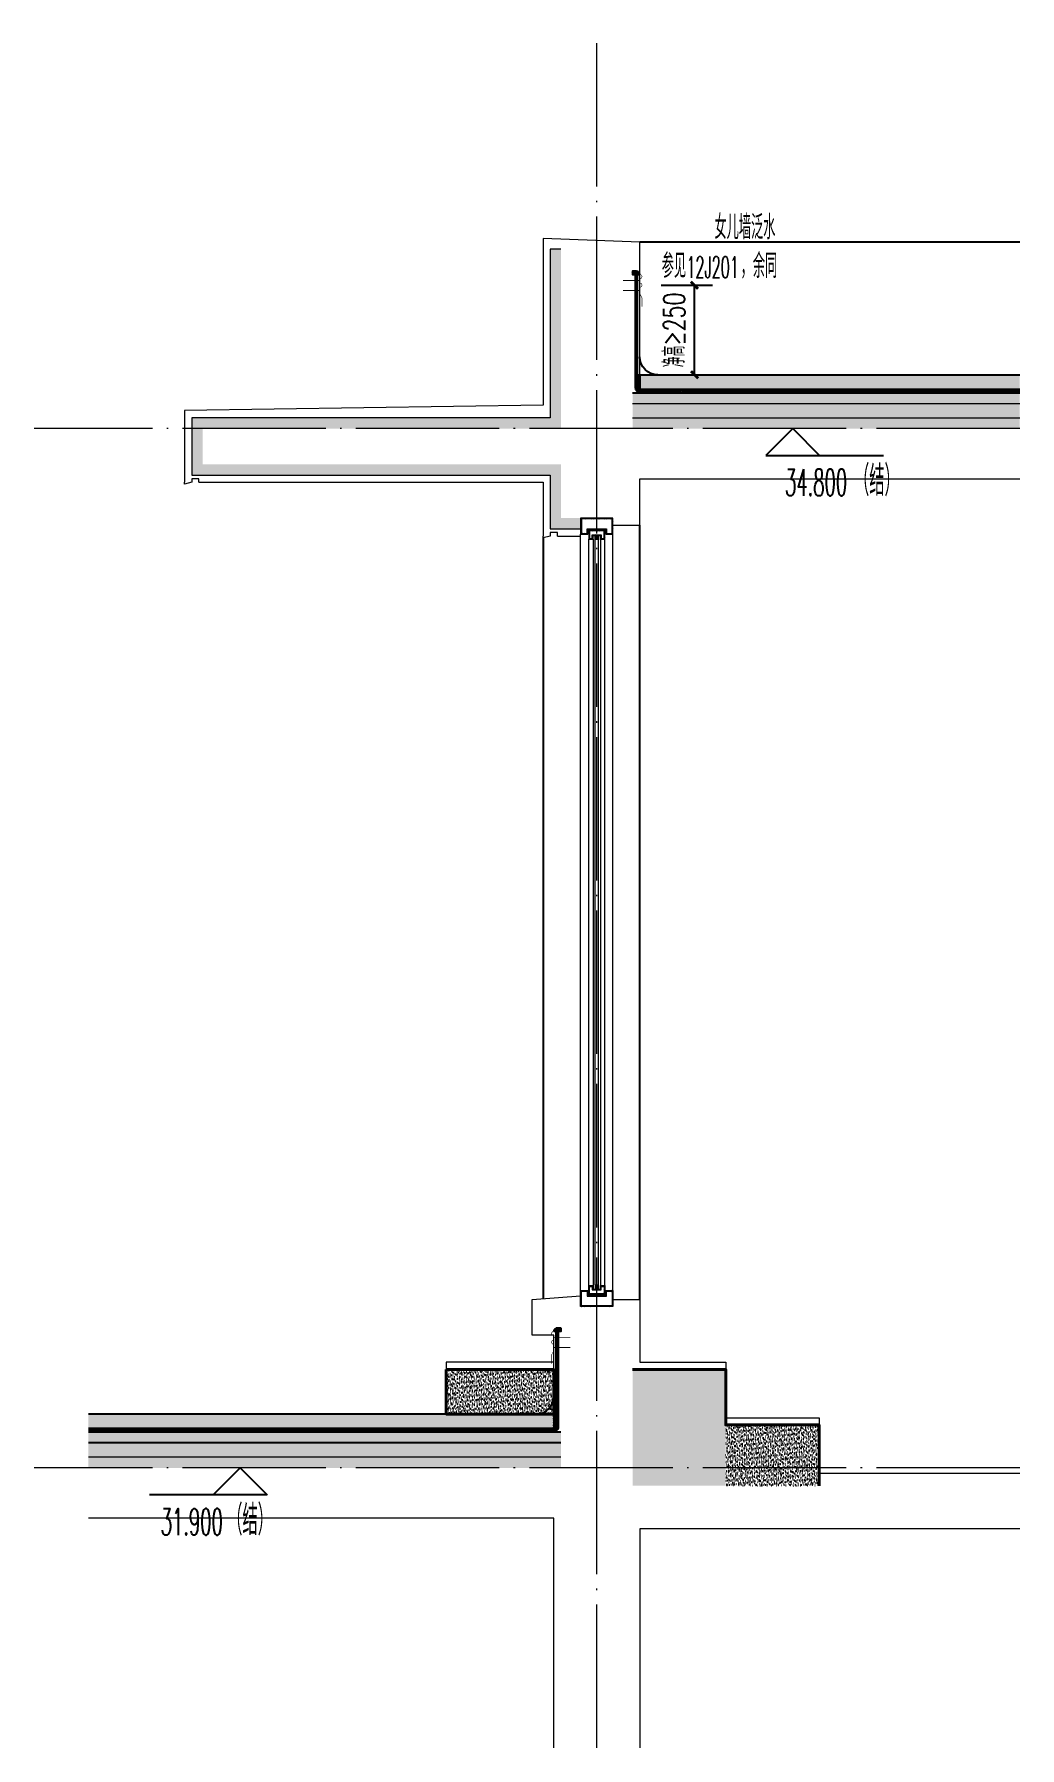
# Model space of a CAD drawing. Extents: x -518115 to 1124316, y -209821 to 1628073.
# Drawn here: x 1088750 to 1091499, y -157716 to -152935 of the extents above; entities that cross this region are included whole.
import ezdxf
from ezdxf.xclip import XClip

# ---------------------------------------------------------------- set-up
doc = ezdxf.new("R2010")
doc.units = 0
doc.header["$LTSCALE"] = 1000
doc.header["$MEASUREMENT"] = 0
doc.header["$XCLIPFRAME"] = 0
doc.linetypes.add('DASH', pattern=[0.35, 0.25, -0.1])
doc.linetypes.add('DOTE', pattern=[2.42, 2, -0.2, 0.02, -0.2])
for name, color, linetype in [('3-屋面构造层', 157, 'Continuous'), ('DIM_ELEV', 3, 'Continuous'), ('DIM_IDEN', 67, 'Continuous'), ('PUB_TEXT', 4, 'Continuous'), ('SURFACE', 6, 'Continuous'), ('看线', 251, 'Continuous'), ('立面-看线', 251, 'Continuous')]:
    doc.layers.add(name, color=color, linetype=linetype)
for name, color, linetype, lineweight in [('DOTE', 19, 'DOTE', 9), ('PUB_HATCH', 8, 'Continuous', 9), ('S_WINDOW', 144, 'Continuous', 15), ('WALL', 9, 'Continuous', 40), ('内粉刷', 37, 'Continuous', 9), ('细细', 250, 'Continuous', 0)]:
    doc.layers.add(name, color=color, linetype=linetype, lineweight=lineweight)
doc.styles.add('_TCH_DIM', font='SIMPLEX.shx', dxfattribs={"width": 0.7, "bigfont": 'GBCBIG.shx'})
doc.styles.add('_TCH_DIM_T3', font='SIMPLEX.shx', dxfattribs={"width": 0.494118, "bigfont": 'GBCBIG.shx'})
doc.dimstyles.new('_TCH_ARCH&&20', dxfattribs={"dimtxt": 59.5, "dimasz": 20, "dimexe": 50, "dimexo": 60, "dimgap": 25.25, "dimtad": 1, "dimdec": 0, "dimzin": 0, "dimdsep": 46, "dimtxsty": '_TCH_DIM_T3', "dimblk": 'ARCHTICK', "dimcen": 0.09, "dimclrt": 7, "dimazin": 2, "dimtfac": 1, "dimtdec": 0, "dimtix": 1, "dimtmove": 2, "dimatfit": 3, "dimfxl": 1, "dimtolj": 1, "dimtzin": 0, "dimarcsym": 0})
pattern_1 = [(315, (-32317.0127, 51784.1623), (-1.767766953, -1.767766953), []), (315, (-32315.8342, 51784.1623), (-1.767766953, -1.767766953), [])]
pattern_2 = [(315, (-32317.0127, 49545.9242), (-1.767766953, -1.767766953), []), (315, (-32315.8342, 49545.9242), (-1.767766953, -1.767766953), [])]

# ---------------------------------------------------------------- blocks, each defined once
blk = doc.blocks.new('FGHFG4334GDFGDFFGGGGGGDFG4G')
at = {"layer": 'SURFACE', "const_width": 2.25}
for points in [[(46.5, 0), (0, 0)], [(46.5, -27.6), (0, -27.6)]]:
    blk.add_lwpolyline(points, dxfattribs=at)
at = {"layer": 'SURFACE', "const_width": 1.5}
blk.add_lwpolyline([(46.5, 17.2, -1), (46.5, 5.2), (46.5, -6.8, -1), (46.5, -18.8), (46.5, -36.8), (52.5, -48), (52.5, -72.8)], format="xyb", dxfattribs=at)
blk = doc.blocks.new('_ArchTick')
at = {"color": 0, "linetype": 'ByBlock', "const_width": 0.4}
blk.add_lwpolyline([(-0.5, -0.5), (0.5, 0.5)], dxfattribs=at)
blk = doc.blocks.new('*D303')
at = {"layer": 'Defpoints', "color": 0, "transparency": 16777216}
for p in [(1090439.2, -153634.9), (1090591.7, -153634.9), (1090439.2, -153884.9)]:
    blk.add_point(p, dxfattribs=at)
at = {"layer": 'DIM_IDEN', "color": 0, "lineweight": -2, "transparency": 16777216}
for p, q in [((1090499.2, -153634.9), (1090641.7, -153634.9)), ((1090591.7, -153884.9), (1090591.7, -153634.9)), ((1090499.2, -153884.9), (1090641.7, -153884.9))]:
    blk.add_line(p, q, dxfattribs=at)
at = {"layer": 'DIM_IDEN', "color": 0, "lineweight": -2, "transparency": 16777216, "xscale": 20, "yscale": 20, "zscale": 20}
for p, rotation in [((1090591.7, -153634.9), 90), ((1090591.7, -153884.9), 270)]:
    blk.add_blockref('_ArchTick', p, dxfattribs=dict(at, rotation=rotation))
at = {"layer": 'DIM_IDEN', "color": 7, "transparency": 16777216, "insert": (1090535.1, -153759.9), "char_height": 59.5, "attachment_point": 5, "rotation": 90, "style": '_TCH_DIM_T3'}
blk.add_mtext('\\A1;{\\W0.70588;净高≥250}', dxfattribs=at)
blk = doc.blocks.new('A$C40486AD2')
at = {"layer": 'PUB_TEXT', "style": '_TCH_DIM'}
for s, height, width, p in [('女儿墙泛水', 67.52, 0.7, (254.8, 115.3)), ('参见', 67.52, 0.7, (107.7, 7.5)), ('12J201', 59.5, 0.494118, (176.6, 7.5)), ('，余同', 67.52, 0.7, (327.8, 7.5))]:
    blk.add_text(s, height=height, dxfattribs=dict(at, width=width)).set_placement(p)
blk = doc.blocks.new('FGDGDGD')
at = {"layer": '3-屋面构造层'}
h = blk.add_hatch(dxfattribs=at)
h.set_pattern_fill('隔热材料01', color=256, scale=7.692308, style=0)
h.set_pattern_definition([(270, (9.5186, 433.228), (3.846153863, -7e-16), [0.385980771, -3.460173092]), (270, (6.637, 433.228), (3.846153863, -7e-16), [0.385980771, -3.460173092]), (90, (8.5996, 430.618), (-3.846153863, 2e-16), [0.385980771, -3.460173092]), (90, (7.556, 430.618), (-3.846153863, 2e-16), [0.385980771, -3.460173092]), (180, (10.002, 430), (-5e-16, -3.846153863), [3.848019248, 0.001865385]), (135, (8.9282, 430.193), (2e-16, 3.846144175), [0.328307694, -5.110980792]), (116.56505, (12.5422, 430.4251), (8.6793e-06, 3.8461487416), [0.215769232, -8.384500037]), (116.56505, (8.696, 430.4251), (8.6793e-06, 3.8461487416), [0.215769232, -8.384500037]), (153.43495, (13.1603, 430), (-8.679e-06, 3.846148742), [0.431538463, -8.168730805]), (153.43495, (9.3142, 430), (-8.679e-06, 3.846148742), [0.431538463, -8.168730805]), (63.43495, (12.4457, 431.0041), (-8.6793e-06, 3.8461487416), [2.054923086, -6.545346183]), (63.43495, (8.5996, 431.0041), (-8.6793e-06, 3.8461487416), [2.054923086, -6.545346183]), (116.56505, (13.3647, 433.228), (8.6793e-06, 3.8461487416), [0.215769232, -8.384500037]), (116.56505, (9.5186, 433.228), (8.6793e-06, 3.8461487416), [0.215769232, -8.384500037]), (135, (9.422, 433.421), (2e-16, 3.846144175), [0.328307694, -5.110980792]), (153.43495, (13.036, 433.6532), (-8.679e-06, 3.846148742), [0.431538463, -8.168730805]), (153.43495, (9.19, 433.6532), (-8.679e-06, 3.846148742), [0.431538463, -8.168730805]), (45, (6.7336, 433.421), (2e-16, 3.846144175), [0.328307694, -5.110980792]), (63.43495, (10.4833, 433.228), (-8.6793e-06, 3.8461487416), [0.215769232, -8.384500037]), (63.43495, (6.6371, 433.228), (-8.6793e-06, 3.8461487416), [0.215769232, -8.384500037]), (26.56505, (10.812, 433.6532), (8.679e-06, 3.846148742), [0.431538463, -8.168730805]), (26.56505, (6.9658, 433.6532), (8.679e-06, 3.846148742), [0.431538463, -8.168730805]), (116.56505, (11.4023, 431.0041), (8.6793e-06, 3.8461487416), [2.054923086, -6.545346183]), (116.56505, (7.5561, 431.0041), (8.6793e-06, 3.8461487416), [2.054923086, -6.545346183]), (45, (7.2275, 430.193), (2e-16, 3.846144175), [0.328307694, -5.110980792]), (63.43495, (11.3058, 430.4251), (-8.6793e-06, 3.8461487416), [0.215769232, -8.384500037]), (63.43495, (7.4596, 430.4251), (-8.6793e-06, 3.8461487416), [0.215769232, -8.384500037]), (26.56505, (10.6877, 430), (8.679e-06, 3.846148742), [0.431538463, -8.168730805]), (26.56505, (6.8415, 430), (8.679e-06, 3.846148742), [0.431538463, -8.168730805])])
edge = h.paths.add_edge_path()
edge.add_arc((682180.8, 585366.2), 9.23, 450, 540, ccw=False)
edge.add_line((682180.8, 585375.4), (682191.6, 585375.4))
edge.add_line((682191.6, 585375.4), (682191.6, 585366.2))
edge.add_line((682191.6, 585366.2), (682171.6, 585366.2))
h = blk.add_hatch(dxfattribs=at)
h.set_pattern_fill('混凝土', color=256, scale=5, angle=-1.1458, style=0)
h.set_pattern_definition([(48.854237, (-82751.966, -43707.863), (35.7930991, -3.8540962), [3.75, -41.25]), (353.854237, (-82751.966, -43707.863), (-6.1841378, 37.7408106), [3, -33]), (99.305637, (-82748.983, -43708.185), (29.6089874, 33.886691), [3.1870095, -35.0571056]), (45.038437, (-82751.766, -43697.865), (53.1858973, -9.3413237), [5.625, -61.875]), (95.489837, (-82747.334, -43698.644), (47.6977146, 47.7616795), [4.7805144, -52.58565]), (350.038437, (-82751.766, -43697.865), (47.6976773, 47.7617167), [4.5, -49.5]), (19.854237, (-82746.817, -43700.465), (29.4368469, -20.7237073), [3.75, -41.25]), (324.854237, (-82746.817, -43700.465), (12.8883392, 36.0069862), [3, -33]), (70.305637, (-82744.364, -43702.192), (42.3251977, 15.2832459), [3.1870095, -35.0571056]), (36.3542372, (-82751.966, -43707.863), (0.9406985, 16.62920733), [0, -32.6, 0, -33.5, 0, -33.125]), (6.3542372, (-82751.966, -43707.863), (13.54517982, 19.45362572), [0, -19.1, 0, -31.85, 0, -12.625]), (326.3542372, (-82763.114, -43707.64), (26.66323482, -1.66123381), [0, -12.5, 0, -39, 0, -51.75]), (316.3542372, (-82768.113, -43707.54), (29.2535633, 4.4211788), [0, -16.25, 0, -25.9, 0, -36.75])])
h.paths.add_polyline_path([(674875.1, 585046.2), (674875.1, 585086.2), (682171.6, 585086.2), (682171.6, 585046.2)])
h = blk.add_hatch(dxfattribs=at)
h.set_pattern_fill('隔热材料03', color=256, scale=12.5, style=0)
h.set_pattern_definition([(113.578, (-500407.8114, 374696.8656), (-0.0086926214, 6.2699620763), [1.075, -0.5693125, 2.8375, -0.5693125, 1.075, -0.6825]), (66.42, (-500406.1744, 374696.8656), (2.727787851, 6.0425e-05), [1.075, -0.5693125, 2.840375, -0.5693125, 1.075, -0.6825]), (180, (-500406.1744, 374696.8656), (0, 6.25), [1.636625, -1.0910625]), (180, (-500407.538, 374702.4906), (0, 6.25), [1.636625, -1.0910625]), (90, (-500405.7427, 374697.8548), (2.72775, 2e-16), [0.52175, -5.72825]), (90, (-500407.1066, 374700.9798), (2.72775, 2e-16), [0.52175, -5.72825]), (90, (-500408.2427, 374697.8548), (2.72775, 2e-16), [0.52175, -5.72825]), (90, (-500409.6066, 374700.9798), (2.72775, 2e-16), [0.52175, -5.72825])])
edge = h.paths.add_edge_path()
edge.add_line((682177.8, 585086.2), (682177.8, 585050.2))
edge.add_arc((682171.6, 585050.2), 6.25, 270, 360, ccw=False)
edge.add_line((682171.6, 585044), (682171.6, 585086.2))
edge.add_line((682171.6, 585086.2), (682177.8, 585086.2))
h = blk.add_hatch(dxfattribs=at)
h.set_pattern_fill('焦渣矿渣', color=256, scale=4, angle=-1.1458, style=0)
h.set_pattern_definition([(358.8542372, (-82751.966, -43697.863), (8.27546507, 13.69326162), [1.6, -14.4]), (298.8542372, (-82751.966, -43697.863), (15.99644496, -0.32013217), [1.6, -14.4]), (238.8542372, (-82750.366, -43697.895), (7.72097989, -14.0133938), [1.6, -14.4]), (268.8542372, (-82745.567, -43697.991), (15.83683295, -8.3183365), [2.4, -11.456]), (268.8542372, (-82743.967, -43698.023), (15.83683295, -8.3183365), [2.4, -11.456]), (268.8542372, (-82742.368, -43698.055), (15.83683295, -8.3183365), [2.4, -11.456])])
h.paths.add_polyline_path([(674875.1, 585006.2), (674875.1, 585036.2), (682191.6, 585036.2), (682191.6, 585006.2)])
h = blk.add_hatch(dxfattribs=at)
h.set_pattern_fill('加气混凝土', color=256, scale=5, style=0)
h.set_pattern_definition([(0, (-82734.266, -43726.163), (30, 60), [0, -60]), (0, (-82769.366, -43734.263), (30, 60), [0, -60]), (0, (-82749.866, -43734.863), (30, 60), [0, -60]), (0, (-82728.566, -43717.163), (30, 60), [0, -60]), (0, (-82753.466, -43737.863), (30, 60), [0, -60]), (0, (-82722.566, -43679.363), (30, 60), [0, -60]), (0, (-82740.866, -43684.163), (30, 60), [0, -60]), (0, (-82731.266, -43691.663), (30, 60), [0, -60]), (0, (-82780.166, -43692.863), (30, 60), [0, -60]), (0, (-82750.766, -43695.563), (30, 60), [0, -60]), (0, (-82762.166, -43710.863), (30, 60), [0, -60]), (0, (-82761.566, -43733.363), (30, 60), [0, -60]), (0, (-82739.066, -43735.763), (30, 60), [0, -60]), (0, (-82722.566, -43709.363), (30, 60), [0, -60]), (0, (-82778.666, -43718.663), (30, 60), [0, -60]), (0, (-82773.566, -43708.463), (30, 60), [0, -60]), (0, (-82750.166, -43712.663), (30, 60), [0, -60]), (0, (-82758.566, -43721.363), (30, 60), [0, -60]), (0, (-82763.366, -43701.563), (30, 60), [0, -60]), (0, (-82755.866, -43679.063), (30, 60), [0, -60]), (0, (-82776.266, -43731.263), (30, 60), [0, -60]), (0, (-82743.266, -43691.363), (30, 60), [0, -60]), (0, (-82771.166, -43690.463), (30, 60), [0, -60]), (0, (-82775.966, -43682.663), (30, 60), [0, -60]), (130.601294, (-82726.2516, -43698.149), (-149.999998343, 180.000000787), [2.6341554, -1103.7111]), (18.4349488, (-82730.537, -43697.006), (149.99999945, 59.99999956), [2.710524, -376.76279]), (90, (-82730.537, -43699.578), (30, 60), [2.5714284, -117.428565]), (161.565051, (-82727.966, -43700.435), (-150.000000755, 59.99999553), [2.710524, -376.76279]), (53.1301023, (-82727.966, -43700.435), (30.00000006, 59.99999997), [2.857143, -297.14285]), (135, (-82725.68, -43731.006), (-30.00000363, 59.99999594), [2.424366, -167.28126]), (45, (-82729.109, -43731.006), (29.9999998, 59.99999976), [2.424366, -167.28126]), (135, (-82727.394, -43732.72), (-30.00000363, 59.99999594), [2.424366, -167.28126]), (45, (-82727.394, -43732.72), (29.9999998, 59.99999976), [2.424366, -167.28126]), (116.565051, (-82754.537, -43690.72), (-5.2e-06, 119.9999967), [3.1943826, -63.88765]), (180, (-82755.966, -43687.863), (-30, 60), [3.4285716, -56.571425]), (63.434949, (-82760.823, -43690.72), (3e-07, 119.9999994), [3.1943826, -63.88765]), (116.565051, (-82759.394, -43693.58), (-5.2e-06, 119.9999967), [3.1943826, -63.88765]), (0, (-82759.394, -43693.58), (30, 60), [3.4285716, -56.571425]), (63.434949, (-82755.966, -43693.58), (3e-07, 119.9999994), [3.1943826, -63.88765]), (107.102728, (-82731.9658, -43711.0063), (-89.999996559, 300.000000484), [3.8861346, -1628.29025]), (143.972626, (-82733.1087, -43707.292), (-569.999992774, 419.999999525), [3.8861346, -812.202]), (180, (-82736.25, -43705.006), (-30, 60), [3.7142856, -56.28571]), (36.0273733, (-82743.1087, -43707.292), (569.999995788, 419.999995472), [3.8861346, -812.202]), (71.5650511, (-82744.252, -43710.721), (90.00000046, 299.99999948), [3.6140316, -375.85928]), (107.102728, (-82743.1087, -43714.4348), (-89.999996559, 300.000000484), [3.8861346, -1628.29025]), (143.972626, (-82739.966, -43716.7206), (-569.999992774, 419.999999525), [3.8861346, -812.202]), (0, (-82739.966, -43716.72), (30, 60), [3.7142856, -56.28571]), (36.0273733, (-82736.2516, -43716.7206), (569.999995788, 419.999995472), [3.8861346, -812.202]), (71.5650511, (-82733.109, -43714.435), (90.00000046, 299.99999948), [3.6140316, -375.85928]), (150.255118, (-82731.3944, -43683.006), (-90.000000213, 59.999999257), [2.303502, -481.43196]), (90, (-82733.394, -43684.15), (30, 60), [2.2857144, -117.714275]), (29.7448813, (-82733.3944, -43684.149), (90.000000053, 59.99999972), [2.303502, -481.43196]), (116.565051, (-82745.394, -43725.58), (-5.2e-06, 119.9999967), [3.1943826, -63.88765]), (168.690067, (-82746.823, -43722.7206), (-270.0000002, 59.999998494), [2.9137254, -608.96855]), (41.1859251, (-82751.9658, -43724.149), (749.999995456, 659.999994229), [3.0371844, -1272.5802]), (90, (-82751.966, -43727.006), (30, 60), [2.857143, -117.14285]), (138.814074, (-82749.68, -43729.0063), (-749.999986669, 660.000004204), [3.0371844, -1272.5802]), (16.6992442, (-82749.68, -43729.0063), (989.999992552, 299.999996858), [2.982945, -1249.85375]), (60.9453959, (-82746.823, -43728.149), (29.99999992, 59.999999469), [2.9416086, -1232.53395]), (109.983106, (-82770.5373, -43700.4348), (-150.000000565, 419.9999988885), [3.3442002, -1401.21975]), (155.556045, (-82771.68, -43697.292), (-390.0000014866, 179.99999626), [3.4522986, -1446.51315]), (24.4439547, (-82777.9658, -43697.292), (390.0000001945, 179.999999134), [3.4522986, -1446.51315]), (70.0168934, (-82779.1087, -43700.4348), (150.000000452, 419.999998958), [3.3442002, -1401.21975]), (109.983106, (-82777.9658, -43703.5777), (-150.000000565, 419.9999988885), [3.3442002, -1401.21975]), (160.016893, (-82774.823, -43704.7206), (-150.000000088, 59.999997267), [3.3442002, -698.93775]), (19.9831065, (-82774.823, -43704.7206), (149.999999176, 59.999999905), [3.3442002, -698.93775]), (70.0168934, (-82771.68, -43703.5777), (150.000000452, 419.999998958), [3.3442002, -1401.21975]), (122.005383, (-82748.2516, -43705.8634), (-30.000004026, 59.999996937), [2.6954232, -563.3434]), (18.4349488, (-82752.252, -43704.435), (149.99999945, 59.99999956), [2.710524, -376.76279]), (90, (-82752.252, -43707.006), (30, 60), [2.5714284, -117.428565]), (161.565051, (-82749.68, -43707.863), (-150.000000755, 59.99999553), [2.710524, -376.76279]), (54.4623222, (-82749.68, -43707.8634), (209.999999696, 299.99999955), [2.457807, -1029.82115]), (116.565051, (-82765.68, -43720.435), (-5.2e-06, 119.9999967), [3.1943826, -63.88765]), (180, (-82767.11, -43717.58), (-30, 60), [3.142857, -56.85714]), (59.0362434, (-82771.966, -43720.435), (30.000000098, 59.99999971), [3.3319728, -696.3822]), (120.963756, (-82770.2516, -43723.292), (-30.0000041, 59.999997245), [3.3319728, -696.3822]), (0, (-82770.25, -43723.29), (30, 60), [3.142857, -56.85714]), (63.434949, (-82767.11, -43723.29), (3e-07, 119.9999994), [3.1943826, -63.88765])])
h.paths.add_polyline_path([(682191.6, 584936.2), (674875.1, 584936.2), (674875.1, 584966.2), (682191.6, 584966.2)])
at = {"layer": '立面-看线'}
h = blk.add_hatch(dxfattribs=at)
h.set_pattern_fill('HONEY', color=256, scale=7)
h.set_pattern_definition([(0, (-799653.24, -415240.13), (16.66875, 9.623705), [11.1125, -22.225]), (120, (-799653.24, -415240.13), (-16.66874801, 9.62370845), [11.1125, -22.225]), (60, (-799653.24, -415240.13), (1.99e-06, 19.24741345), [-22.225, 11.1125])])
h.paths.add_polyline_path([(682191.6, 584966.2), (674875.1, 584966.2), (674875.1, 585006.2), (682191.6, 585006.2)])
at = {"layer": '3-屋面构造层'}
for p, q in [((682177.8, 585086.2), (674875.1, 585086.2)), ((682171.6, 585086.2), (682171.6, 585044)), ((682171.6, 585046.2), (674875.1, 585046.2)), ((682191.6, 585036.2), (674875.1, 585036.2))]:
    blk.add_line(p, q, dxfattribs=at)
at = {"layer": '3-屋面构造层', "color": 251, "linetype": 'DASH', "ltscale": 0.05, "true_color": 0x636466, "const_width": 2.5}
for points in [[(682056.6, 585042.7), (682171.6, 585042.7, 0.414214), (682179.1, 585050.2), (682179.1, 585366.2)], [(682056.6, 585039), (682171.6, 585039, 0.414214), (682182.8, 585050.2), (682182.8, 585366.2)]]:
    blk.add_lwpolyline(points, format="xyb", dxfattribs=at)
at = {"layer": '3-屋面构造层', "color": 251, "true_color": 0x636466}
for points in [[(682056.6, 585041.5), (682171.6, 585041.5, 0.414214), (682180.3, 585050.2), (682180.3, 585366.2)], [(682056.6, 585044), (682171.6, 585044, 0.414214), (682177.8, 585050.2), (682177.8, 585366.2)], [(682056.6, 585040.2), (682171.6, 585040.2, 0.414214), (682181.6, 585050.2), (682181.6, 585366.2), (682184.1, 585366.2), (682184.1, 585050.2, -0.414214), (682171.6, 585037.7), (682056.6, 585037.7)]]:
    blk.add_lwpolyline(points, format="xyb", dxfattribs=at)
at = {"layer": '3-屋面构造层', "ltscale": 0.8}
blk.add_lwpolyline([(682171.6, 585366.2, -0.414214), (682180.8, 585375.4), (682191.6, 585375.4), (682191.6, 585366.2), (682171.6, 585366.2)], format="xyb", dxfattribs=at)
at = {"layer": '3-屋面构造层', "color": 251, "linetype": 'DASH', "ltscale": 0.05, "true_color": 0x636466, "const_width": 2.5}
for points in [[(682042.7, 585039), (674875.1, 585039)], [(682056.6, 585042.7), (682042.7, 585039)]]:
    blk.add_lwpolyline(points, dxfattribs=at)
at = {"layer": '3-屋面构造层', "color": 251, "true_color": 0x636466}
for points in [[(682042.7, 585040.2), (674875.1, 585040.2)], [(674875.1, 585037.7), (682042.7, 585037.7)], [(682056, 585043.8), (682042.1, 585040.1)], [(682043.2, 585037.9), (682057.1, 585041.6)]]:
    blk.add_lwpolyline(points, dxfattribs=at)
at = {"layer": '3-屋面构造层'}
blk.add_arc((682121.6, 585136.2), 50, 270, 360, dxfattribs=at)
at = {"layer": 'PUB_HATCH', "color": 215, "true_color": 0xa953a0}
for p, q in [((682191.6, 585006.2), (674875.1, 585006.2)), ((682191.6, 584966.2), (674875.1, 584966.2))]:
    blk.add_line(p, q, dxfattribs=at)
at = {"layer": '3-屋面构造层', "color": 1, "xscale": -1}
blk.add_blockref('FGHFG4334GDFGDFFGGGGGGDFG4G', (682218.1, 585349), dxfattribs=at)

msp = doc.modelspace()

# ---------------------------------------------------------------- hatches: boundary and pattern name
at = {"layer": '3-屋面构造层'}
h = msp.add_hatch(dxfattribs=at)
h.set_pattern_fill('隔热材料01', color=256, scale=7.692308, style=0)
h.set_pattern_definition([(270, (-888690.8583, -1042834.4007), (3.846153863, -7e-16), [0.385980771, -3.460173092]), (270, (-888693.7397, -1042834.4007), (3.846153863, -7e-16), [0.385980771, -3.460173092]), (90, (-888691.7773, -1042837.0106), (-3.846153863, 2e-16), [0.385980771, -3.460173092]), (90, (-888692.8208, -1042837.0106), (-3.846153863, 2e-16), [0.385980771, -3.460173092]), (180, (-888690.375, -1042837.6287), (-5e-16, -3.846153863), [3.848019248, 0.0018653846]), (135, (-888691.4486, -1042837.4358), (2e-16, 3.8461441747), [0.328307694, -5.110980792]), (116.56505, (-888687.8346, -1042837.2036), (8.6793e-06, 3.8461487416), [0.215769232, -8.384500037]), (116.56505, (-888691.6808, -1042837.2036), (8.6793e-06, 3.8461487416), [0.215769232, -8.384500037]), (153.43495, (-888687.2165, -1042837.6287), (-8.6793e-06, 3.8461487416), [0.431538463, -8.168730805]), (153.43495, (-888691.0627, -1042837.6287), (-8.6793e-06, 3.8461487416), [0.431538463, -8.168730805]), (63.43495, (-888687.9311, -1042836.6246), (-8.6793e-06, 3.8461487416), [2.054923086, -6.5453461826]), (63.43495, (-888691.7773, -1042836.6246), (-8.6793e-06, 3.8461487416), [2.054923086, -6.5453461826]), (116.56505, (-888687.0121, -1042834.4007), (8.6793e-06, 3.8461487416), [0.215769232, -8.384500037]), (116.56505, (-888690.8583, -1042834.4007), (8.6793e-06, 3.8461487416), [0.215769232, -8.384500037]), (135, (-888690.9548, -1042834.2077), (2e-16, 3.8461441747), [0.328307694, -5.110980792]), (153.43495, (-888687.3408, -1042833.9756), (-8.6793e-06, 3.8461487416), [0.431538463, -8.168730805]), (153.43495, (-888691.187, -1042833.9756), (-8.6793e-06, 3.8461487416), [0.431538463, -8.168730805]), (45, (-888693.6432, -1042834.2077), (2e-16, 3.8461441747), [0.328307694, -5.110980792]), (63.43495, (-888689.8936, -1042834.4007), (-8.6793e-06, 3.8461487416), [0.215769232, -8.384500037]), (63.43495, (-888693.7397, -1042834.4007), (-8.6793e-06, 3.8461487416), [0.215769232, -8.384500037]), (26.56505, (-888689.565, -1042833.9756), (8.6793e-06, 3.8461487416), [0.431538463, -8.168730805]), (26.56505, (-888693.411, -1042833.9756), (8.6793e-06, 3.8461487416), [0.431538463, -8.168730805]), (116.56505, (-888688.9746, -1042836.6246), (8.6793e-06, 3.8461487416), [2.054923086, -6.5453461826]), (116.56505, (-888692.8208, -1042836.6246), (8.6793e-06, 3.8461487416), [2.054923086, -6.5453461826]), (45, (-888693.1494, -1042837.4358), (2e-16, 3.8461441747), [0.328307694, -5.110980792]), (63.43495, (-888689.071, -1042837.2036), (-8.6793e-06, 3.8461487416), [0.215769232, -8.384500037]), (63.43495, (-888692.9172, -1042837.2036), (-8.6793e-06, 3.8461487416), [0.215769232, -8.384500037]), (26.56505, (-888689.6892, -1042837.6287), (8.6793e-06, 3.8461487416), [0.431538463, -8.168730805]), (26.56505, (-888693.5354, -1042837.6287), (8.6793e-06, 3.8461487416), [0.431538463, -8.168730805])])
edge = h.paths.add_edge_path()
edge.add_arc((1090208.5, -156554.1), 9.23, 90, 180, ccw=False)
edge.add_line((1090208.5, -156544.9), (1090219.2, -156544.9))
edge.add_line((1090219.2, -156544.9), (1090219.2, -156554.1))
edge.add_line((1090219.2, -156554.1), (1090199.2, -156554.1))
h = msp.add_hatch(dxfattribs=at)
h.set_pattern_fill('混凝土', color=256, scale=5, angle=-1.1458, style=0)
h.set_pattern_definition([(48.8542372, (-971452.343, -1086926.26), (35.7930991, -3.8540962), [3.75, -41.25]), (353.8542372, (-971452.343, -1086926.26), (-6.18413784, 37.7408106), [3, -33]), (99.3056372, (-971449.36, -1086926.583), (29.6089874, 33.88669106), [3.1870095, -35.0571056]), (45.0384372, (-971452.143, -1086916.263), (53.1858973, -9.3413237), [5.625, -61.875]), (95.4898372, (-971447.71, -1086917.04), (47.6977146, 47.7616795), [4.7805144, -52.58565]), (350.0384372, (-971452.14, -1086916.263), (47.6976773, 47.7617167), [4.5, -49.5]), (19.8542372, (-971447.194, -1086918.863), (29.43684693, -20.72370726), [3.75, -41.25]), (324.8542372, (-971447.194, -1086918.863), (12.88833923, 36.00698624), [3, -33]), (70.3056372, (-971444.74, -1086920.59), (42.32519773, 15.28324586), [3.1870095, -35.0571056]), (36.35423716, (-971452.343, -1086926.261), (0.9406985, 16.62920733), [0, -32.6, 0, -33.5, 0, -33.125]), (6.3542372, (-971452.343, -1086926.261), (13.54517982, 19.45362572), [0, -19.1, 0, -31.85, 0, -12.625]), (326.35423716, (-971463.49, -1086926.038), (26.66323482, -1.66123381), [0, -12.5, 0, -39, 0, -51.75]), (316.3542372, (-971468.49, -1086925.938), (29.25356332, 4.4211788), [0, -16.25, 0, -25.9, 0, -36.75])])
h.paths.add_polyline_path([(1088900.9, -156824.9), (1088900.9, -156784.9), (1090199.2, -156784.9), (1090199.2, -156824.9)])
h = msp.add_hatch(dxfattribs=at)
h.set_pattern_fill('隔热材料03', color=256, scale=12.5, style=0)
h.set_pattern_definition([(113.578, (-1389108.1883, -668521.5323), (-0.0086926214, 6.2699620763), [1.075, -0.5693125, 2.8375, -0.5693125, 1.075, -0.6825]), (66.42, (-1389106.5513, -668521.5323), (2.7277878508, 6.04248e-05), [1.075, -0.5693125, 2.840375, -0.5693125, 1.075, -0.6825]), (180, (-1389106.551, -668521.5323), (0, 6.25), [1.636625, -1.0910625]), (180, (-1389107.915, -668515.9073), (0, 6.25), [1.636625, -1.0910625]), (90, (-1389106.1196, -668520.5432), (2.72775, 2e-16), [0.52175, -5.72825]), (90, (-1389107.4834, -668517.4182), (2.72775, 2e-16), [0.52175, -5.72825]), (90, (-1389108.6196, -668520.5432), (2.72775, 2e-16), [0.52175, -5.72825]), (90, (-1389109.9834, -668517.4182), (2.72775, 2e-16), [0.52175, -5.72825])])
edge = h.paths.add_edge_path()
edge.add_line((1090205.5, -156784.9), (1090205.5, -156820.9))
edge.add_arc((1090199.2, -156820.9), 6.25, -90, 0, ccw=False)
edge.add_line((1090199.2, -156827.1), (1090199.2, -156784.9))
edge.add_line((1090199.2, -156784.9), (1090205.5, -156784.9))
h = msp.add_hatch(dxfattribs=at)
h.set_pattern_fill('焦渣矿渣', color=256, scale=4, angle=-1.1458, style=0)
h.set_pattern_definition([(358.85423716, (-971452.343, -1086916.261), (8.27546507, 13.69326162), [1.6, -14.4]), (298.85423716, (-971452.343, -1086916.261), (15.99644496, -0.32013217), [1.6, -14.4]), (238.85423716, (-971450.743, -1086916.293), (7.72097989, -14.01339379), [1.6, -14.4]), (268.8542372, (-971445.944, -1086916.39), (15.83683295, -8.3183365), [2.4, -11.456]), (268.8542372, (-971444.344, -1086916.421), (15.83683295, -8.3183365), [2.4, -11.456]), (268.8542372, (-971442.745, -1086916.453), (15.83683295, -8.3183365), [2.4, -11.456])])
h.paths.add_polyline_path([(1088900.9, -156864.9), (1088900.9, -156834.9), (1090219.2, -156834.9), (1090219.2, -156864.9)])
h = msp.add_hatch(dxfattribs=at)
h.set_pattern_fill('加气混凝土', color=256, scale=5, style=0)
h.set_pattern_definition([(0, (-971434.64, -1086944.56), (30, 60), [0, -60]), (0, (-971469.74, -1086952.66), (30, 60), [0, -60]), (0, (-971450.24, -1086953.26), (30, 60), [0, -60]), (0, (-971428.94, -1086935.56), (30, 60), [0, -60]), (0, (-971453.84, -1086956.26), (30, 60), [0, -60]), (0, (-971422.94, -1086897.76), (30, 60), [0, -60]), (0, (-971441.24, -1086902.56), (30, 60), [0, -60]), (0, (-971431.64, -1086910.06), (30, 60), [0, -60]), (0, (-971480.54, -1086911.26), (30, 60), [0, -60]), (0, (-971451.14, -1086913.96), (30, 60), [0, -60]), (0, (-971462.54, -1086929.26), (30, 60), [0, -60]), (0, (-971461.94, -1086951.76), (30, 60), [0, -60]), (0, (-971439.44, -1086954.16), (30, 60), [0, -60]), (0, (-971422.94, -1086927.76), (30, 60), [0, -60]), (0, (-971479.04, -1086937.06), (30, 60), [0, -60]), (0, (-971473.94, -1086926.86), (30, 60), [0, -60]), (0, (-971450.54, -1086931.06), (30, 60), [0, -60]), (0, (-971458.94, -1086939.76), (30, 60), [0, -60]), (0, (-971463.74, -1086919.96), (30, 60), [0, -60]), (0, (-971456.24, -1086897.46), (30, 60), [0, -60]), (0, (-971476.64, -1086949.66), (30, 60), [0, -60]), (0, (-971443.64, -1086909.76), (30, 60), [0, -60]), (0, (-971471.54, -1086908.86), (30, 60), [0, -60]), (0, (-971476.34, -1086901.06), (30, 60), [0, -60]), (130.601294, (-971426.6284, -1086916.547), (-149.999998343, 180.000000787), [2.6341554, -1103.7111]), (18.4349488, (-971430.914, -1086915.404), (149.999999447, 59.999999557), [2.710524, -376.76279]), (90, (-971430.914, -1086917.976), (30, 60), [2.5714284, -117.428565]), (161.565051, (-971428.343, -1086918.833), (-150.000000755, 59.999995527), [2.710524, -376.76279]), (53.1301023, (-971428.343, -1086918.833), (30.000000057, 59.99999997), [2.857143, -297.14285]), (135, (-971426.057, -1086949.404), (-30.00000363, 59.99999594), [2.424366, -167.28126]), (45, (-971429.486, -1086949.404), (29.9999998, 59.99999976), [2.424366, -167.28126]), (135, (-971427.771, -1086951.119), (-30.00000363, 59.99999594), [2.424366, -167.28126]), (45, (-971427.771, -1086951.119), (29.9999998, 59.99999976), [2.424366, -167.28126]), (116.565051, (-971454.914, -1086909.12), (-5.2e-06, 119.9999967), [3.1943826, -63.88765]), (180, (-971456.34, -1086906.26), (-30, 60), [3.4285716, -56.571425]), (63.4349488, (-971461.2, -1086909.12), (3e-07, 119.9999994), [3.1943826, -63.88765]), (116.565051, (-971459.77, -1086911.976), (-5.2e-06, 119.9999967), [3.1943826, -63.88765]), (0, (-971459.77, -1086911.976), (30, 60), [3.4285716, -56.571425]), (63.4349488, (-971456.343, -1086911.976), (3e-07, 119.9999994), [3.1943826, -63.88765]), (107.102728, (-971432.3427, -1086929.4042), (-89.9999965592, 300.000000484), [3.8861346, -1628.29025]), (143.972626, (-971433.4856, -1086925.69), (-569.999992774, 419.999999525), [3.8861346, -812.202]), (180, (-971436.63, -1086923.404), (-30, 60), [3.7142856, -56.28571]), (36.0273733, (-971443.4856, -1086925.69), (569.999995788, 419.999995472), [3.8861346, -812.202]), (71.5650511, (-971444.628, -1086929.1185), (90.000000462, 299.999999483), [3.6140316, -375.85928]), (107.102728, (-971443.4856, -1086932.8328), (-89.9999965592, 300.000000484), [3.8861346, -1628.29025]), (143.972626, (-971440.3427, -1086935.1185), (-569.999992774, 419.999999525), [3.8861346, -812.202]), (0, (-971440.34, -1086935.12), (30, 60), [3.7142856, -56.28571]), (36.0273733, (-971436.6284, -1086935.1185), (569.999995788, 419.999995472), [3.8861346, -812.202]), (71.5650511, (-971433.486, -1086932.833), (90.000000462, 299.999999483), [3.6140316, -375.85928]), (150.255118, (-971431.771, -1086901.404), (-90.000000213, 59.999999257), [2.303502, -481.43196]), (90, (-971433.77, -1086902.547), (30, 60), [2.2857144, -117.714275]), (29.7448813, (-971433.771, -1086902.547), (90.000000053, 59.99999972), [2.303502, -481.43196]), (116.565051, (-971445.77, -1086943.976), (-5.2e-06, 119.9999967), [3.1943826, -63.88765]), (168.690067, (-971447.2, -1086941.1185), (-270.0000002, 59.999998494), [2.9137254, -608.96855]), (41.1859251, (-971452.3427, -1086942.547), (749.999995456, 659.999994229), [3.0371844, -1272.5802]), (90, (-971452.343, -1086945.404), (30, 60), [2.857143, -117.14285]), (138.814074, (-971450.057, -1086947.4042), (-749.999986669, 660.0000042036), [3.0371844, -1272.5802]), (16.6992442, (-971450.057, -1086947.4042), (989.9999925516, 299.9999968578), [2.982945, -1249.85375]), (60.9453959, (-971447.1999, -1086946.547), (29.9999999204, 59.9999994693), [2.9416086, -1232.53395]), (109.983106, (-971470.9141, -1086918.8328), (-150.000000565, 419.9999988885), [3.3442002, -1401.21975]), (155.556045, (-971472.057, -1086915.69), (-390.0000014866, 179.9999962603), [3.4522986, -1446.51315]), (24.4439547, (-971478.3427, -1086915.69), (390.0000001945, 179.9999991342), [3.4522986, -1446.51315]), (70.0168934, (-971479.4856, -1086918.8328), (150.0000004522, 419.999998958), [3.3442002, -1401.21975]), (109.983106, (-971478.3427, -1086921.9757), (-150.000000565, 419.9999988885), [3.3442002, -1401.21975]), (160.016893, (-971475.2, -1086923.1185), (-150.000000088, 59.999997267), [3.3442002, -698.93775]), (19.9831065, (-971475.2, -1086923.1185), (149.999999176, 59.999999905), [3.3442002, -698.93775]), (70.0168934, (-971472.057, -1086921.9757), (150.0000004522, 419.999998958), [3.3442002, -1401.21975]), (122.005383, (-971448.6284, -1086924.2614), (-30.000004026, 59.999996937), [2.6954232, -563.3434]), (18.4349488, (-971452.628, -1086922.833), (149.999999447, 59.999999557), [2.710524, -376.76279]), (90, (-971452.628, -1086925.404), (30, 60), [2.5714284, -117.428565]), (161.565051, (-971450.057, -1086926.261), (-150.000000755, 59.999995527), [2.710524, -376.76279]), (54.4623222, (-971450.057, -1086926.2614), (209.9999996957, 299.9999995506), [2.457807, -1029.82115]), (116.565051, (-971466.057, -1086938.833), (-5.2e-06, 119.9999967), [3.1943826, -63.88765]), (180, (-971467.486, -1086935.976), (-30, 60), [3.142857, -56.85714]), (59.0362434, (-971472.3427, -1086938.833), (30.000000098, 59.999999709), [3.3319728, -696.3822]), (120.963756, (-971470.6284, -1086941.69), (-30.0000041, 59.999997245), [3.3319728, -696.3822]), (0, (-971470.63, -1086941.69), (30, 60), [3.142857, -56.85714]), (63.4349488, (-971467.486, -1086941.69), (3e-07, 119.9999994), [3.1943826, -63.88765])])
h.paths.add_polyline_path([(1090219.2, -156934.9), (1088900.9, -156934.9), (1088900.9, -156904.9), (1090219.2, -156904.9)])
at = {"layer": '立面-看线'}
h = msp.add_hatch(dxfattribs=at)
h.set_pattern_fill('HONEY', color=256, scale=7)
h.set_pattern_definition([(0, (278315.926, -541706.842), (16.66875, 9.623705), [11.1125, -22.225]), (120, (278315.926, -541706.842), (-16.66874801, 9.62370845), [11.1125, -22.225]), (60, (278315.926, -541706.842), (1.99e-06, 19.24741345), [-22.225, 11.1125])])
h.paths.add_polyline_path([(1090219.2, -153534.9), (1090189.2, -153534.9), (1090189.2, -154004.9), (1089189.2, -154004.9), (1089189.2, -154164.9), (1090189.2, -154163.3), (1090189.2, -154314.9), (1090274.2, -154314.9), (1090274.2, -154284.9), (1090219.2, -154284.9), (1090219.2, -154134.9), (1089219.2, -154134.9), (1089219.2, -154034.9), (1090219.2, -154034.9)])
h = msp.add_hatch(dxfattribs=at)
h.set_pattern_fill('碎沙', color=256, scale=4)
h.set_pattern_definition([(37.5, (288845.984, -542096.848), (-0.32000626, 9.78826475), [0, -7.7216, 0, -8.636, 0, -8.255]), (7.5, (288845.984, -542096.848), (8.99046566, 14.33650201), [0, -4.1656, 0, -6.9596, 0, -2.667]), (327.5, (288839.735, -542096.848), (15.819847405, 0.02874369), [0, -2.54, 0, -9.144, 0, -11.938]), (317.5, (288839.735, -542096.848), (15.27112905, 4.45858647), [0, -1.27, 0, -5.9944, 0, -6.858])])
h.paths.add_polyline_path([(1090199.2, -156784.9), (1090199.2, -156659.9), (1089899.2, -156659.9), (1089899.2, -156784.9)])
h = msp.add_hatch(dxfattribs=at)
h.set_pattern_fill('碎沙', color=256, scale=4)
h.set_pattern_definition([(37.5, (289285.984, -542019.1815), (-0.32000626, 9.78826475), [0, -7.7216, 0, -8.636, 0, -8.255]), (7.5, (289285.984, -542019.182), (8.99046566, 14.33650201), [0, -4.1656, 0, -6.9596, 0, -2.667]), (327.5, (289279.735, -542019.1815), (15.819847405, 0.02874369), [0, -2.54, 0, -9.144, 0, -11.938]), (317.5, (289279.735, -542019.182), (15.27112905, 4.45858647), [0, -1.27, 0, -5.9944, 0, -6.858])])
edge = h.paths.add_edge_path()
edge.add_line((1090679.2, -156984.9), (1090679.2, -156659.9))
edge.add_line((1090679.2, -156659.9), (1090419.2, -156659.9))
edge.add_line((1090419.2, -156659.9), (1090419.2, -156984.9))
edge.add_line((1090419.2, -156984.9), (1090639.2, -156984.9))
h = msp.add_hatch(dxfattribs=at)
h.set_pattern_fill('碎沙', color=256, scale=4)
h.set_pattern_definition([(37.5, (289625.984, -542258.515), (-0.32000626, 9.78826475), [0, -7.7216, 0, -8.636, 0, -8.255]), (7.5, (289625.984, -542258.515), (8.99046566, 14.33650201), [0, -4.1656, 0, -6.9596, 0, -2.667]), (327.5, (289619.735, -542258.515), (15.819847405, 0.02874369), [0, -2.54, 0, -9.144, 0, -11.938]), (317.5, (289619.735, -542258.515), (15.27112905, 4.45858647), [0, -1.27, 0, -5.9944, 0, -6.858])])
edge = h.paths.add_edge_path()
edge.add_line((1090939.2, -156984.9), (1090939.2, -156814.9))
edge.add_line((1090939.2, -156814.9), (1090679.2, -156814.9))
edge.add_line((1090679.2, -156831.6), (1090679.2, -156984.9))
edge.add_line((1090679.2, -156984.9), (1090939.2, -156984.9))
h = msp.add_hatch(dxfattribs=at)
h.set_pattern_fill('HONEY', color=256, scale=7)
h.set_pattern_definition([(0, (-1688353.617, -1458458.528), (16.66875, 9.623705), [11.1125, -22.225]), (120, (-1688353.617, -1458458.528), (-16.66874801, 9.62370845), [11.1125, -22.225]), (60, (-1688353.617, -1458458.528), (1.99e-06, 19.24741345), [-22.225, 11.1125])])
h.paths.add_polyline_path([(1090219.2, -156904.9), (1088900.9, -156904.9), (1088900.9, -156864.9), (1090219.2, -156864.9)])
at = {"layer": '细细'}
h = msp.add_hatch(dxfattribs=at)
h.set_pattern_fill('金属', color=256, style=0)
h.set_pattern_definition(pattern_1)
h.paths.add_polyline_path([(1090364.2, -154329.9), (1090344.2, -154329.9), (1090344.2, -154316.4), (1090294.2, -154316.4), (1090294.2, -154329.9), (1090274.2, -154329.9), (1090274.2, -154284.9), (1090364.2, -154284.9)])
h.paths.add_polyline_path([(1090346.2, -154314.4), (1090346.2, -154327.9), (1090362.2, -154327.9), (1090362.2, -154286.9), (1090276.2, -154286.9), (1090276.2, -154327.9), (1090292.2, -154327.9), (1090292.2, -154314.4)], flags=16)
h = msp.add_hatch(dxfattribs=at)
h.set_pattern_fill('金属', color=256, style=0)
h.set_pattern_definition(pattern_1)
h.paths.add_polyline_path([(1090296.7, -154318.4), (1090296.7, -154343.4), (1090308.7, -154343.4), (1090308.7, -154333.4), (1090329.7, -154333.4), (1090329.7, -154343.4), (1090341.7, -154343.4), (1090341.7, -154318.4)])
h.paths.add_polyline_path([(1090339.7, -154320.4), (1090339.7, -154341.4), (1090331.7, -154341.4), (1090331.7, -154331.4), (1090306.7, -154331.4), (1090306.7, -154341.4), (1090298.7, -154341.4), (1090298.7, -154320.4)], flags=16)
h = msp.add_hatch(color=256, dxfattribs=at)
edge = h.paths.add_edge_path()
edge.add_line((1090323.7, -154333.4), (1090323.7, -154345.4))
edge.add_arc((1090319.2, -154353.7), 9.44, 61.5175, 118.4825)
edge.add_line((1090314.7, -154345.4), (1090314.7, -154333.4))
edge.add_arc((1090319.2, -154325.1), 9.44, 241.5175, 298.4825)
h = msp.add_hatch(dxfattribs=at)
h.set_pattern_fill('金属', color=256, style=0)
h.set_pattern_definition(pattern_2)
h.paths.add_polyline_path([(1090296.7, -156451.4), (1090296.7, -156426.4), (1090308.7, -156426.4), (1090308.7, -156436.4), (1090329.7, -156436.4), (1090329.7, -156426.4), (1090341.7, -156426.4), (1090341.7, -156451.4)])
h.paths.add_polyline_path([(1090339.7, -156449.4), (1090339.7, -156428.4), (1090331.7, -156428.4), (1090331.7, -156438.4), (1090306.7, -156438.4), (1090306.7, -156428.4), (1090298.7, -156428.4), (1090298.7, -156449.4)], flags=16)
h = msp.add_hatch(color=256, dxfattribs=at)
edge = h.paths.add_edge_path()
edge.add_line((1090323.7, -156436.4), (1090323.7, -156424.4))
edge.add_arc((1090319.2, -156416.1), 9.44, 241.5175, 298.4825, ccw=False)
edge.add_line((1090314.7, -156424.4), (1090314.7, -156436.4))
edge.add_arc((1090319.2, -156444.7), 9.44, 61.5175, 118.4825, ccw=False)
h = msp.add_hatch(dxfattribs=at)
h.set_pattern_fill('金属', color=256, style=0)
h.set_pattern_definition(pattern_2)
h.paths.add_polyline_path([(1090364.2, -156439.9), (1090344.2, -156439.9), (1090344.2, -156453.4), (1090294.2, -156453.4), (1090294.2, -156439.9), (1090274.2, -156439.9), (1090274.2, -156484.9), (1090364.2, -156484.9)])
h.paths.add_polyline_path([(1090346.2, -156455.4), (1090346.2, -156441.9), (1090362.2, -156441.9), (1090362.2, -156482.9), (1090276.2, -156482.9), (1090276.2, -156441.9), (1090292.2, -156441.9), (1090292.2, -156455.4)], flags=16)

# ---------------------------------------------------------------- linework, layer by layer
at = {"color": 251, "true_color": 0x636466}
msp.add_line((1091499.2, -153514.8), (1090439.2, -153514.9), dxfattribs=at)
at = {"layer": '3-屋面构造层'}
for p, q in [((1090205.5, -156784.9), (1088900.9, -156784.9)), ((1090199.2, -156784.9), (1090199.2, -156827.1)), ((1090199.2, -156824.9), (1088900.9, -156824.9)), ((1090219.2, -156834.9), (1088900.9, -156834.9)), ((1090219.2, -156864.9), (1088900.9, -156864.9))]:
    msp.add_line(p, q, dxfattribs=at)
at = {"layer": '3-屋面构造层', "color": 251, "linetype": 'DASH', "ltscale": 0.05, "true_color": 0x636466, "const_width": 2.5}
for points in [[(1090084.2, -156828.4), (1090199.2, -156828.4, 0.414214), (1090206.7, -156820.9), (1090206.7, -156554.1)], [(1090084.2, -156832.1), (1090199.2, -156832.1, 0.414214), (1090210.5, -156820.9), (1090210.5, -156554.1)]]:
    msp.add_lwpolyline(points, format="xyb", dxfattribs=at)
at = {"layer": '3-屋面构造层', "color": 251, "true_color": 0x636466}
for points in [[(1090084.2, -156829.6), (1090199.2, -156829.6, 0.414214), (1090208, -156820.9), (1090208, -156554.1)], [(1090084.2, -156827.1), (1090199.2, -156827.1, 0.414214), (1090205.5, -156820.9), (1090205.5, -156554.1)], [(1090084.2, -156830.9), (1090199.2, -156830.9, 0.414214), (1090209.2, -156820.9), (1090209.2, -156554.1), (1090211.7, -156554.1), (1090211.7, -156820.9, -0.414214), (1090199.2, -156833.4), (1090084.2, -156833.4)]]:
    msp.add_lwpolyline(points, format="xyb", dxfattribs=at)
at = {"layer": '3-屋面构造层', "ltscale": 0.8}
msp.add_lwpolyline([(1090199.2, -156554.1, -0.414214), (1090208.5, -156544.9), (1090219.2, -156544.9), (1090219.2, -156554.1), (1090199.2, -156554.1)], format="xyb", dxfattribs=at)
at = {"layer": '3-屋面构造层', "color": 251, "linetype": 'DASH', "ltscale": 0.05, "true_color": 0x636466, "const_width": 2.5}
for points in [[(1090070.3, -156832.1), (1088900.9, -156832.1)], [(1090084.2, -156828.4), (1090070.3, -156832.1)]]:
    msp.add_lwpolyline(points, dxfattribs=at)
at = {"layer": '3-屋面构造层', "color": 251, "true_color": 0x636466}
for points in [[(1090070.3, -156830.9), (1088900.9, -156830.9)], [(1088900.9, -156833.4), (1090070.3, -156833.4)], [(1090083.7, -156827.2), (1090069.8, -156831)], [(1090070.9, -156833.2), (1090084.8, -156829.5)]]:
    msp.add_lwpolyline(points, dxfattribs=at)
at = {"layer": '3-屋面构造层'}
msp.add_arc((1090149.2, -156734.9), 50, 270, 360, dxfattribs=at)
at = {"layer": 'DIM_ELEV', "color": 3}
for p, q in [((1090865.9, -154034.9), (1090790.9, -154109.9)), ((1090865.9, -154034.9), (1090940.9, -154109.9)), ((1090790.9, -154109.9), (1091118.9, -154109.9)), ((1089324.1, -156934.9), (1089249.1, -157009.9)), ((1089324.1, -156934.9), (1089399.1, -157009.9)), ((1089399.1, -157009.9), (1089071.1, -157009.9))]:
    msp.add_line(p, q, dxfattribs=at)
at = {"layer": 'DOTE', "linetype": 'DOTE', "ltscale": 0.2}
for p, q in [((1090319.2, -157715.7), (1090319.2, -152934.9)), ((1091499.2, -154034.9), (1088749.7, -154034.9)), ((1091499.2, -156934.9), (1088749.7, -156934.9))]:
    msp.add_line(p, q, dxfattribs=at)
at = {"layer": 'PUB_HATCH', "color": 215, "true_color": 0xa953a0}
msp.add_lwpolyline([(1090219.2, -153534.9), (1090189.2, -153534.9), (1090189.2, -154004.9), (1089189.2, -154004.9), (1089189.2, -154164.9), (1090189.2, -154164.9), (1090189.2, -154314.9), (1090274.2, -154314.9)], dxfattribs=at)
at = {"layer": 'S_WINDOW'}
for p, q in [((1090274.2, -156439.9), (1090274.2, -154329.9)), ((1090296.7, -156426.4), (1090296.7, -154343.4)), ((1090341.7, -156426.4), (1090341.7, -154343.4)), ((1090364.2, -156439.9), (1090364.2, -154329.9))]:
    msp.add_line(p, q, dxfattribs=at)
for points in [[(1090274.2, -154284.9), (1090274.2, -154329.9), (1090294.2, -154329.9), (1090294.2, -154316.4), (1090344.2, -154316.4), (1090344.2, -154329.9), (1090364.2, -154329.9), (1090364.2, -154284.9)], [(1090276.2, -154286.9), (1090276.2, -154327.9), (1090292.2, -154327.9), (1090292.2, -154314.4), (1090346.2, -154314.4), (1090346.2, -154327.9), (1090362.2, -154327.9), (1090362.2, -154286.9)], [(1090296.7, -154318.4), (1090296.7, -154343.4), (1090308.7, -154343.4), (1090308.7, -154333.4), (1090329.7, -154333.4), (1090329.7, -154343.4), (1090341.7, -154343.4), (1090341.7, -154318.4)], [(1090298.7, -154320.4), (1090298.7, -154341.4), (1090306.7, -154341.4), (1090306.7, -154331.4), (1090331.7, -154331.4), (1090331.7, -154341.4), (1090339.7, -154341.4), (1090339.7, -154320.4)], [(1090296.7, -156451.4), (1090296.7, -156426.4), (1090308.7, -156426.4), (1090308.7, -156436.4), (1090329.7, -156436.4), (1090329.7, -156426.4), (1090341.7, -156426.4), (1090341.7, -156451.4)], [(1090274.2, -156484.9), (1090274.2, -156439.9), (1090294.2, -156439.9), (1090294.2, -156453.4), (1090344.2, -156453.4), (1090344.2, -156439.9), (1090364.2, -156439.9), (1090364.2, -156484.9)], [(1090276.2, -156482.9), (1090276.2, -156441.9), (1090292.2, -156441.9), (1090292.2, -156455.4), (1090346.2, -156455.4), (1090346.2, -156441.9), (1090362.2, -156441.9), (1090362.2, -156482.9)], [(1090298.7, -156449.4), (1090298.7, -156428.4), (1090306.7, -156428.4), (1090306.7, -156438.4), (1090331.7, -156438.4), (1090331.7, -156428.4), (1090339.7, -156428.4), (1090339.7, -156449.4)]]:
    msp.add_lwpolyline(points, close=True, dxfattribs=at)
at = {"layer": 'WALL'}
msp.add_lwpolyline([(1089899.2, -156659.9), (1090199.2, -156659.9), (1090199.2, -156784.9), (1089899.2, -156784.9)], close=True, dxfattribs=at)
msp.add_lwpolyline([(1090419.2, -156659.9), (1090679.2, -156659.9), (1090679.2, -156814.9), (1090939.2, -156814.9), (1090939.2, -156984.9)], dxfattribs=at)
at = {"layer": '内粉刷'}
for p, q in [((1090219.2, -156904.9), (1088900.9, -156904.9)), ((1090939.2, -156949.9), (1091499.2, -156949.9))]:
    msp.add_line(p, q, dxfattribs=at)
for points in [[(1090439.2, -153884.9), (1090439.2, -153514.9), (1090169.2, -153504.9), (1090169.2, -153969.9), (1089169.2, -153984.9), (1089169.2, -154184.9)], [(1089209.2, -154184.9), (1089209.2, -154174.9), (1089189.2, -154174.9), (1089189.2, -154184.9), (1089169.2, -154189.9), (1089169.2, -154184.9)], [(1090364.2, -154304.9), (1090439.1, -154304.9), (1090439.1, -154174.9), (1091499.2, -154174.9)], [(1089209.2, -154184.9), (1090169.2, -154184.9), (1090169.2, -154334.9)], [(1090209.2, -154334.9), (1090209.2, -154324.9), (1090189.2, -154324.9), (1090189.2, -154334.9), (1090169.2, -154339.9), (1090169.2, -154334.9)], [(1090209.2, -154334.9), (1090274.2, -154334.9)], [(1090199.2, -156784.9), (1090199.2, -156564.9), (1090139.2, -156564.9), (1090139.2, -156464.9), (1090274.2, -156454.9)], [(1090364.2, -156464.9), (1090439.2, -156464.9), (1090439.2, -156639.9)], [(1090199.2, -156639.9), (1089899.2, -156639.9), (1089899.2, -156784.9)], [(1090439.2, -156639.9), (1090679.2, -156639.9), (1090679.2, -156794.9), (1090939.2, -156794.9), (1090939.2, -156951.6)], [(1090199.3, -157715.7), (1090199.3, -157074.9), (1088900.9, -157074.9)], [(1091499.2, -157104.9), (1090439.2, -157104.9), (1090439.2, -157715.7)]]:
    msp.add_lwpolyline(points, dxfattribs=at)
at = {"layer": '看线'}
for p, q in [((1090439.2, -156464.9), (1090439.2, -154304.9)), ((1090169.2, -154339.9), (1090169.2, -156461.7))]:
    msp.add_line(p, q, dxfattribs=at)
at = {"layer": '细细'}
for points in [[(1090308.7, -154343.4), (1090308.7, -156426.4)], [(1090314.7, -156424.4), (1090314.7, -154333.4)], [(1090323.7, -156424.4), (1090323.7, -154333.4)], [(1090329.7, -154343.4), (1090329.7, -156426.4)]]:
    msp.add_lwpolyline(points, dxfattribs=at)
for points in [[(1090323.7, -154333.4), (1090323.7, -154345.4, 0.253805), (1090314.7, -154345.4), (1090314.7, -154333.4, 0.253805)], [(1090323.7, -156436.4), (1090323.7, -156424.4, -0.253805), (1090314.7, -156424.4), (1090314.7, -156436.4, -0.253805)]]:
    msp.add_lwpolyline(points, format="xyb", close=True, dxfattribs=at)

# ---------------------------------------------------------------- block references
msp.add_blockref('A$C40486AD2', (1090392.7, -153622.1))
ref = msp.add_blockref('FGDGDGD', (1772610.8, -738971.1), dxfattribs=dict(xscale=-1))
XClip(ref).set_block_clipping_path([(681111.5682333743, 584936.1769558351), (682291.5665918037, 585389.8130026822)])
at = {"layer": '3-屋面构造层', "color": 1, "xscale": -1}
msp.add_blockref('FGHFG4334GDFGDFFGGGGGGDFG4G', (1090245.7, -156571.3), dxfattribs=at)

# ---------------------------------------------------------------- texts
at = {"layer": 'DIM_ELEV', "color": 7, "style": '_TCH_DIM'}
for s, height, width, p in [('（结）', 84.4, 0.7, (1091036.9, -154222.4)), ('34.800', 74.38, 0.494118, (1090844.4, -154222.4)), ('（结）', 84.4, 0.7, (1089288.1, -157122.4)), ('31.900', 74.38, 0.494118, (1089102.6, -157122.4))]:
    msp.add_text(s, height=height, dxfattribs=dict(at, width=width)).set_placement(p)

# ---------------------------------------------------------------- dimensions: what is measured, and where the dimension line sits
at = {"layer": 'DIM_IDEN'}
dim = msp.add_aligned_dim(p1=(1090439.2, -153884.9), p2=(1090439.2, -153634.9), distance=-152.5, text='{\\W0.70588;净高≥250}', dimstyle='_TCH_ARCH&&20', dxfattribs=at)
dim.commit()
dim.dimension.update_dxf_attribs({"geometry": '*D303', "text_midpoint": (1090535.1, -153759.9)})

doc.saveas('drawing.dxf')
